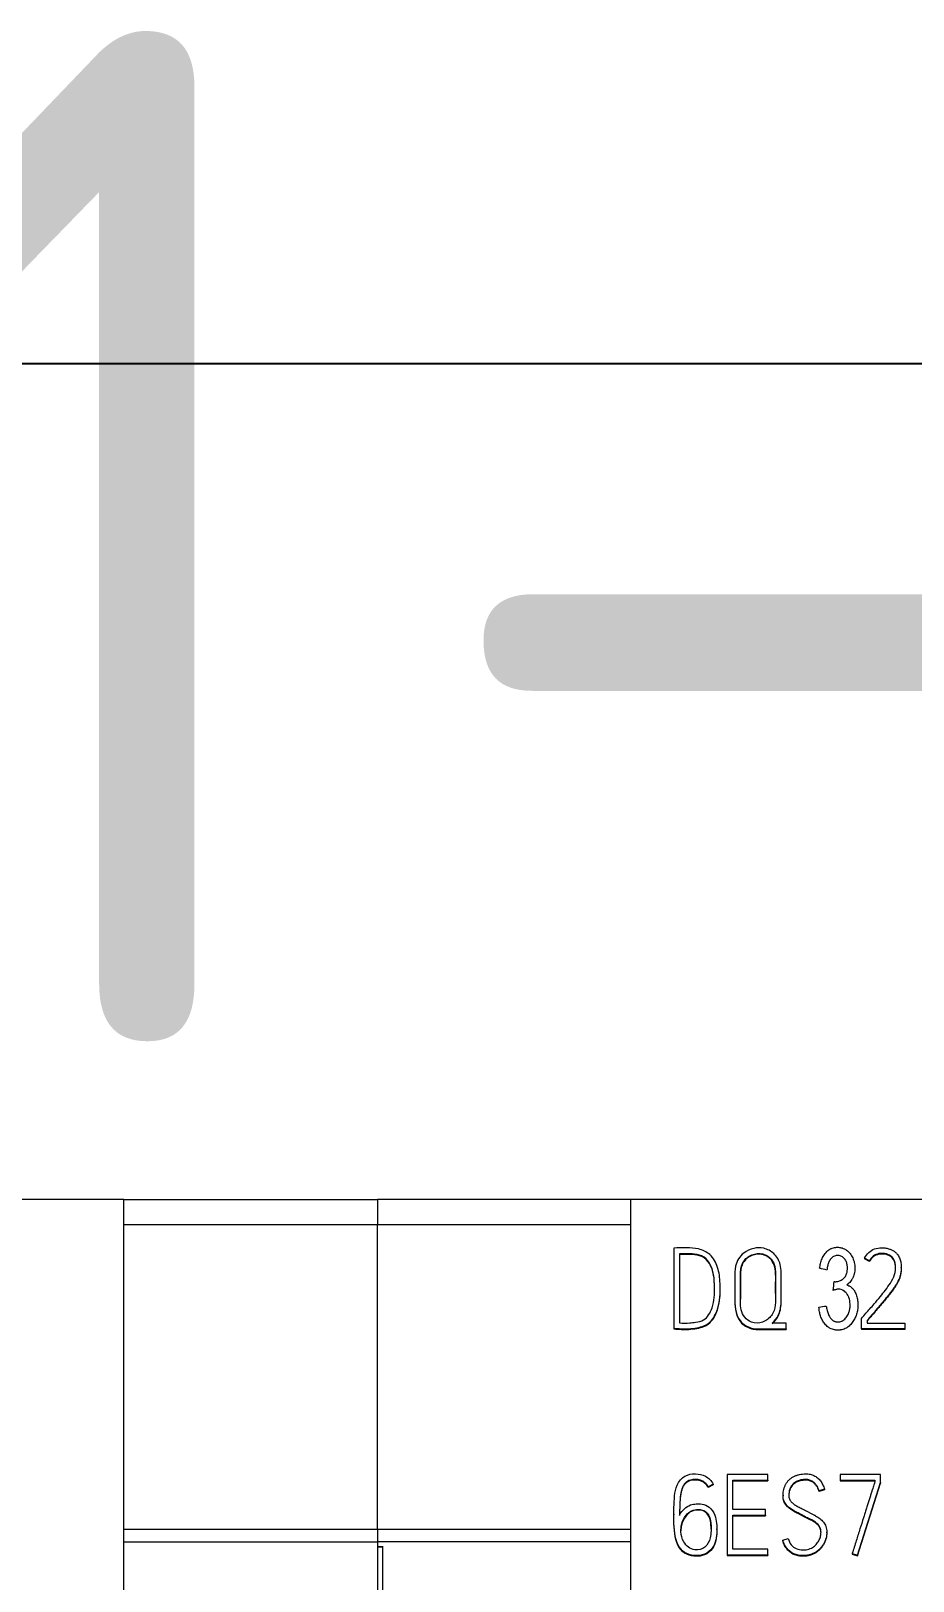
# Model space of a CAD drawing. Header units: millimetres. Extents: x 42151 to 59780, y 37376 to 44547.
# Drawn here: x 48058.59 to 48075.99, y 43310.72 to 43341.3 of the extents above; entities that cross this region are included whole.
import ezdxf
from ezdxf.enums import TextEntityAlignment as Align

# ---------------------------------------------------------------- set-up
doc = ezdxf.new("R2010")
doc.units = ezdxf.units.MM
doc.set_wipeout_variables(frame=1)
doc.layers.add('000-PI-Oprema', color=30, linetype='Continuous', lineweight=5)
doc.layers.add('SI-ORMAR-Oprema', color=30, linetype='Continuous', lineweight=5)
for name, color, linetype in [('000-PI_TEXT', 7, 'Continuous'), ('002-PI-Kabelska kanalica', 150, 'Continuous'), ('004-PI-DIN Šina', 3, 'Continuous')]:
    doc.layers.add(name, color=color, linetype=linetype)
doc.styles.add('PI0', font='isocpeur.ttf', dxfattribs={"width": 0.9})

# ---------------------------------------------------------------- blocks, each defined once
blk = doc.blocks.new('*U137')
at = {"layer": '002-PI-Kabelska kanalica'}
blk.add_line((40, -100), (40, 519), dxfattribs=at)
blk = doc.blocks.new('6ES7522-1BL01-0AB0')
blk.add_wipeout([(-17.4, 69.029), (17.4, 69.029), (17.4, -77.971), (-17.4, -77.971)]).dxf.layer = 'SI-ORMAR-Oprema'
at = {"layer": 'SI-ORMAR-Oprema', "linetype": 'Continuous'}
for p, q in [((-17.4, 69.029), (-17.4, 68.529)), ((-12.4, 69.029), (-17.4, 69.029)), ((-12.4, 58.845), (-12.4, 69.029)), ((12.4, 69.029), (-12.4, 69.029)), ((12.4, 69.029), (17.4, 69.029)), ((12.4, 58.845), (12.4, 69.029)), ((17.4, 69.029), (17.4, 68.529)), ((-17.4, 62.529), (-17.4, 68.529)), ((-12.4, 68.529), (-17.4, 68.529)), ((17.4, 68.529), (12.4, 68.529)), ((17.4, 62.529), (17.4, 68.529)), ((-11.551, 68.072), (-11.551, 66.492)), ((-11.437, 67.96), (-11.437, 66.595)), ((-7.789, 67.872), (-7.789, 67.859)), ((-7.69, 67.821), (-7.789, 67.872)), ((-7.69, 67.809), (-7.789, 67.859)), ((-7.69, 67.821), (-7.69, 67.809)), ((-7.064, 67.68), (-7.064, 67.692)), ((-10.349, 67.56), (-10.349, 67.547)), ((-9.547, 67.417), (-9.547, 67.404)), ((-9.432, 67.483), (-9.432, 67.496)), ((-10.636, 67.254), (-10.636, 67.267)), ((-10.351, 67.103), (-10.351, 67.09)), ((-7.849, 66.481), (-7.849, 66.683)), ((-11.551, 66.492), (-11.551, 66.479)), ((-9.336, 66.593), (-9.611, 66.593)), ((-9.336, 66.481), (-9.336, 66.593)), ((-9.336, 66.481), (-9.336, 66.468)), ((-7.849, 66.481), (-7.849, 66.468)), ((-6.997, 66.481), (-7.849, 66.481)), ((-6.997, 66.468), (-7.849, 66.468)), ((-7.738, 66.644), (-7.738, 66.591)), ((-7.738, 66.591), (-6.997, 66.591)), ((-6.997, 66.591), (-6.997, 66.481)), ((-6.997, 66.481), (-6.997, 66.468)), ((-10.774, 63.415), (-10.876, 63.362)), ((-10.774, 63.402), (-10.876, 63.349)), ((-10.876, 63.362), (-10.876, 63.349)), ((-10.774, 63.415), (-10.774, 63.402)), ((-10.496, 63.604), (-10.496, 62.022)), ((-9.7, 63.604), (-10.496, 63.604)), ((-10.386, 62.911), (-10.386, 63.492)), ((-10.386, 63.492), (-9.7, 63.492)), ((-10.386, 63.479), (-9.7, 63.479)), ((-9.7, 63.492), (-9.7, 63.604)), ((-9.7, 63.492), (-9.7, 63.479)), ((-8.577, 63.314), (-8.686, 63.283)), ((-8.577, 63.314), (-8.577, 63.301)), ((-8.271, 63.607), (-8.271, 63.494)), ((-7.472, 63.607), (-8.271, 63.607)), ((-8.271, 63.494), (-8.271, 63.482)), ((-8.271, 63.494), (-7.583, 63.494)), ((-8.271, 63.482), (-7.583, 63.482)), ((-7.927, 62.011), (-7.472, 63.446)), ((-7.927, 61.998), (-7.472, 63.433)), ((-7.583, 63.494), (-7.583, 63.463)), ((-7.472, 63.446), (-7.472, 63.607)), ((-7.472, 63.446), (-7.472, 63.433)), ((-9.396, 63.194), (-9.396, 63.181)), ((-8.577, 63.301), (-8.686, 63.27)), ((-8.686, 63.283), (-8.686, 63.27)), ((-11.551, 62.819), (-11.551, 62.807)), ((-9.742, 62.911), (-10.386, 62.911)), ((-10.386, 62.132), (-10.386, 62.801)), ((-10.386, 62.801), (-9.742, 62.801)), ((-10.386, 62.788), (-9.742, 62.788)), ((-9.742, 62.801), (-9.742, 62.911)), ((-9.742, 62.801), (-9.742, 62.788)), ((-17.4, 62.529), (-17.4, 62.279)), ((-17.4, 62.529), (-12.4, 62.529)), ((-10.703, 62.517), (-10.703, 62.53)), ((-8.535, 62.456), (-8.535, 62.468)), ((12.4, 62.529), (17.4, 62.529)), ((17.4, 62.529), (17.4, 62.279)), ((-17.4, 62.279), (-17.4, 56.709)), ((-12.4, 62.279), (-17.4, 62.279)), ((-9.7, 62.132), (-10.386, 62.132)), ((-9.7, 62.022), (-9.7, 62.132)), ((-9.402, 62.31), (-9.294, 62.341)), ((-9.402, 62.31), (-9.402, 62.297)), ((12.4, 62.279), (17.4, 62.279)), ((17.4, 62.279), (17.4, 56.709)), ((17.512, 62.179), (17.4, 62.179)), ((17.512, 62.172), (17.4, 62.172)), ((-10.496, 62.022), (-9.7, 62.022)), ((-10.496, 62.022), (-10.496, 62.009)), ((-10.496, 62.009), (-9.7, 62.009)), ((-9.7, 62.022), (-9.7, 62.009)), ((-8.033, 62.046), (-8.033, 62.033)), ((-8.033, 62.046), (-7.927, 62.011)), ((-8.033, 62.033), (-7.927, 61.998)), ((-7.927, 62.011), (-7.927, 61.998))]:
    blk.add_line(p, q, dxfattribs=at)
for points, knots in [([(-11.551, 66.492), (-11.503, 66.486), (-11.405, 66.478), (-11.253, 66.478), (-11.101, 66.496), (-10.94, 66.533), (-10.806, 66.628), (-10.727, 66.764), (-10.671, 66.917), (-10.635, 67.122), (-10.634, 67.391), (-10.667, 67.686), (-10.809, 67.954), (-11.06, 68.073), (-11.307, 68.074), (-11.469, 68.077), (-11.551, 68.072)], [0, 0, 0, 0, 0.048928, 0.10152, 0.156673, 0.206259, 0.270351, 0.31956, 0.366981, 0.439378, 0.534587, 0.645045, 0.746603, 0.832762, 0.916147, 1, 1, 1, 1]), ([(-11.437, 66.595), (-11.371, 66.591), (-11.265, 66.591), (-11.107, 66.609), (-10.965, 66.64), (-10.853, 66.753), (-10.786, 66.909), (-10.75, 67.095), (-10.745, 67.316), (-10.758, 67.547), (-10.825, 67.775), (-10.987, 67.935), (-11.179, 67.962), (-11.326, 67.96), (-11.408, 67.96), (-11.437, 67.96)], [0, 0, 0, 0, 0.085013, 0.135874, 0.205821, 0.265138, 0.333279, 0.422662, 0.50952, 0.618636, 0.722487, 0.80996, 0.894466, 0.962458, 1, 1, 1, 1]), ([(-10.748, 67.25), (-10.748, 67.262), (-10.748, 67.358), (-10.758, 67.535), (-10.825, 67.762), (-10.987, 67.923), (-11.179, 67.949), (-11.326, 67.947), (-11.408, 67.947), (-11.437, 67.947)], [0, 0, 0, 0, 0.030851, 0.246457, 0.451657, 0.624495, 0.791473, 0.92582, 1, 1, 1, 1]), ([(-9.611, 66.593), (-9.56, 66.638), (-9.463, 66.754), (-9.423, 67.012), (-9.438, 67.294), (-9.427, 67.544), (-9.447, 67.779), (-9.557, 67.974), (-9.764, 68.082), (-9.984, 68.079), (-10.21, 67.977), (-10.356, 67.743), (-10.347, 67.495), (-10.347, 67.253), (-10.356, 67.01), (-10.326, 66.77), (-10.211, 66.574), (-10.004, 66.467), (-9.795, 66.483), (-9.578, 66.48), (-9.432, 66.481), (-9.336, 66.481)], [0, 0, 0, 0, 0.043075, 0.102648, 0.168978, 0.235307, 0.271956, 0.327443, 0.378109, 0.421433, 0.470555, 0.539532, 0.59211, 0.636178, 0.703998, 0.756984, 0.796657, 0.853885, 0.901986, 0.93541, 1, 1, 1, 1]), ([(-9.987, 67.947), (-10.022, 67.936), (-10.123, 67.889), (-10.216, 67.763), (-10.242, 67.58), (-10.235, 67.399), (-10.237, 67.199), (-10.239, 67.018), (-10.233, 66.853), (-10.165, 66.698), (-10.007, 66.583), (-9.832, 66.59), (-9.666, 66.675), (-9.551, 66.833), (-9.546, 67.056), (-9.546, 67.274), (-9.548, 67.49), (-9.542, 67.694), (-9.621, 67.865), (-9.749, 67.952), (-9.878, 67.97), (-9.952, 67.958), (-9.987, 67.947)], [0, 0, 0, 0, 0.03125, 0.09375, 0.125, 0.1875, 0.25, 0.296875, 0.34375, 0.390625, 0.4375, 0.5, 0.53125, 0.59375, 0.65625, 0.71875, 0.78125, 0.84375, 0.890625, 0.9375, 0.96875, 1, 1, 1, 1]), ([(-9.987, 67.934), (-10.022, 67.924), (-10.123, 67.876), (-10.216, 67.75), (-10.242, 67.568), (-10.235, 67.386), (-10.237, 67.205), (-10.238, 67.098), (-10.238, 67.062)], [0, 0, 0, 0, 0.111489, 0.334467, 0.445956, 0.668934, 0.891911, 1, 1, 1, 1]), ([(-9.546, 67.538), (-9.546, 67.591), (-9.551, 67.7), (-9.621, 67.853), (-9.749, 67.939), (-9.878, 67.957), (-9.952, 67.945), (-9.987, 67.934)], [0, 0, 0, 0, 0.226006, 0.458204, 0.690402, 0.845201, 1, 1, 1, 1]), ([(-8.675, 67.673), (-8.671, 67.705), (-8.665, 67.737), (-8.649, 67.8), (-8.639, 67.831), (-8.62, 67.877), (-8.613, 67.892), (-8.597, 67.921), (-8.588, 67.935), (-8.57, 67.961), (-8.559, 67.974), (-8.537, 67.999), (-8.513, 68.022), (-8.486, 68.041), (-8.465, 68.053), (-8.457, 68.057), (-8.442, 68.064), (-8.42, 68.073), (-8.396, 68.08), (-8.371, 68.084), (-8.363, 68.085), (-8.346, 68.087), (-8.338, 68.087), (-8.313, 68.088), (-8.297, 68.087), (-8.272, 68.083), (-8.264, 68.082), (-8.248, 68.078), (-8.224, 68.072), (-8.201, 68.063), (-8.179, 68.052), (-8.171, 68.048), (-8.157, 68.039), (-8.15, 68.035), (-8.13, 68.021), (-8.117, 68.01), (-8.099, 67.993), (-8.093, 67.987), (-8.082, 67.975), (-8.066, 67.956), (-8.052, 67.936), (-8.036, 67.908), (-8.028, 67.893), (-8.008, 67.848), (-7.998, 67.817), (-7.987, 67.769), (-7.985, 67.753), (-7.981, 67.72), (-7.98, 67.704), (-7.978, 67.655), (-7.98, 67.622), (-7.987, 67.581), (-7.989, 67.573), (-7.993, 67.557), (-7.999, 67.533), (-8.007, 67.51), (-8.017, 67.488), (-8.021, 67.48), (-8.028, 67.466), (-8.032, 67.459), (-8.046, 67.437), (-8.065, 67.411), (-8.088, 67.388), (-8.113, 67.366), (-8.126, 67.356), (-8.14, 67.347)], [0, 0, 0, 0, 0.0625, 0.0625, 0.125, 0.125, 0.15625, 0.15625, 0.1875, 0.1875, 0.21875, 0.21875, 0.25, 0.28125, 0.28125, 0.296875, 0.296875, 0.3125, 0.34375, 0.34375, 0.359375, 0.359375, 0.375, 0.375, 0.40625, 0.40625, 0.421875, 0.421875, 0.4375, 0.46875, 0.46875, 0.484375, 0.484375, 0.5, 0.5, 0.53125, 0.53125, 0.546875, 0.546875, 0.5625, 0.59375, 0.59375, 0.625, 0.625, 0.6875, 0.6875, 0.71875, 0.71875, 0.75, 0.75, 0.8125, 0.8125, 0.828125, 0.828125, 0.84375, 0.875, 0.875, 0.890625, 0.890625, 0.90625, 0.90625, 0.9375, 0.96875, 0.96875, 1, 1, 1, 1]), ([(-8.389, 67.411), (-8.383, 67.41), (-8.377, 67.409), (-8.368, 67.408), (-8.365, 67.408), (-8.359, 67.408), (-8.349, 67.409), (-8.34, 67.41), (-8.328, 67.411), (-8.322, 67.412), (-8.304, 67.416), (-8.292, 67.42), (-8.269, 67.428), (-8.258, 67.434), (-8.236, 67.446), (-8.226, 67.453), (-8.212, 67.464), (-8.207, 67.468), (-8.198, 67.476), (-8.193, 67.48), (-8.181, 67.494), (-8.173, 67.503), (-8.16, 67.524), (-8.154, 67.535), (-8.145, 67.557), (-8.141, 67.569), (-8.135, 67.592), (-8.133, 67.604), (-8.129, 67.628), (-8.128, 67.64), (-8.127, 67.664), (-8.127, 67.676), (-8.127, 67.7), (-8.128, 67.712), (-8.131, 67.736), (-8.133, 67.749), (-8.142, 67.784), (-8.151, 67.807), (-8.169, 67.839), (-8.176, 67.849), (-8.191, 67.868), (-8.199, 67.877), (-8.218, 67.893), (-8.228, 67.901), (-8.249, 67.912), (-8.261, 67.917), (-8.285, 67.923), (-8.297, 67.925), (-8.322, 67.926), (-8.334, 67.926), (-8.359, 67.922), (-8.371, 67.919), (-8.393, 67.91), (-8.404, 67.904), (-8.419, 67.893), (-8.424, 67.889), (-8.434, 67.881), (-8.438, 67.877), (-8.451, 67.864), (-8.459, 67.855), (-8.48, 67.824), (-8.49, 67.803), (-8.503, 67.768), (-8.507, 67.757), (-8.514, 67.733), (-8.517, 67.722), (-8.525, 67.686), (-8.528, 67.662), (-8.531, 67.638)], [0, 0, 0, 0, 0.015625, 0.015625, 0.023437, 0.023437, 0.03125, 0.046875, 0.046875, 0.0625, 0.0625, 0.09375, 0.09375, 0.125, 0.125, 0.15625, 0.15625, 0.171875, 0.171875, 0.1875, 0.1875, 0.21875, 0.21875, 0.25, 0.25, 0.28125, 0.28125, 0.3125, 0.3125, 0.34375, 0.34375, 0.375, 0.375, 0.40625, 0.40625, 0.4375, 0.4375, 0.5, 0.5, 0.53125, 0.53125, 0.5625, 0.5625, 0.59375, 0.59375, 0.625, 0.625, 0.65625, 0.65625, 0.6875, 0.6875, 0.71875, 0.71875, 0.75, 0.75, 0.765625, 0.765625, 0.78125, 0.78125, 0.8125, 0.8125, 0.875, 0.875, 0.90625, 0.90625, 0.9375, 0.9375, 1, 1, 1, 1]), ([(-7.849, 66.683), (-7.82, 66.717), (-7.765, 66.781), (-7.681, 66.876), (-7.586, 66.987), (-7.482, 67.108), (-7.374, 67.245), (-7.273, 67.384), (-7.188, 67.543), (-7.165, 67.725), (-7.217, 67.897), (-7.363, 67.968), (-7.498, 67.974), (-7.623, 67.921), (-7.671, 67.859), (-7.69, 67.821)], [0, 0, 0, 0, 0.068794, 0.128406, 0.193582, 0.291346, 0.373604, 0.45943, 0.554437, 0.645803, 0.738171, 0.803969, 0.878932, 0.940491, 1, 1, 1, 1]), ([(-7.789, 67.872), (-7.77, 67.915), (-7.714, 67.99), (-7.592, 68.065), (-7.484, 68.078), (-7.408, 68.076), (-7.369, 68.072), (-7.333, 68.064), (-7.3, 68.054), (-7.27, 68.044), (-7.243, 68.031), (-7.218, 68.017), (-7.196, 68.002), (-7.177, 67.986), (-7.16, 67.969), (-7.146, 67.953), (-7.128, 67.93), (-7.109, 67.9), (-7.091, 67.861), (-7.079, 67.82), (-7.07, 67.778), (-7.065, 67.736), (-7.063, 67.695), (-7.065, 67.656), (-7.068, 67.618), (-7.073, 67.582), (-7.081, 67.546), (-7.09, 67.512), (-7.104, 67.473), (-7.123, 67.427), (-7.153, 67.372), (-7.19, 67.314), (-7.234, 67.252), (-7.283, 67.186), (-7.338, 67.116), (-7.397, 67.044), (-7.46, 66.969), (-7.527, 66.89), (-7.596, 66.81), (-7.667, 66.727), (-7.714, 66.672), (-7.738, 66.644)], [0, 0, 0, 0, 0.061339, 0.118477, 0.180647, 0.199061, 0.216082, 0.231833, 0.246526, 0.260308, 0.273254, 0.285426, 0.29689, 0.307753, 0.31802, 0.327627, 0.336606, 0.355189, 0.37361, 0.392165, 0.410785, 0.42927, 0.447741, 0.464235, 0.480574, 0.496814, 0.51268, 0.527892, 0.542508, 0.566365, 0.593275, 0.623397, 0.656474, 0.692185, 0.730563, 0.771282, 0.814001, 0.858722, 0.904903, 0.951996, 1, 1, 1, 1]), ([(-7.176, 67.675), (-7.176, 67.688), (-7.18, 67.762), (-7.217, 67.884), (-7.363, 67.955), (-7.498, 67.961), (-7.623, 67.908), (-7.671, 67.846), (-7.69, 67.809)], [0, 0, 0, 0, 0.051721, 0.299015, 0.475174, 0.675868, 0.840679, 1, 1, 1, 1]), ([(-7.064, 67.681), (-7.064, 67.681), (-7.064, 67.668), (-7.065, 67.643), (-7.068, 67.606), (-7.073, 67.569), (-7.081, 67.533), (-7.09, 67.5), (-7.104, 67.461), (-7.123, 67.414), (-7.153, 67.36), (-7.19, 67.301), (-7.234, 67.239), (-7.283, 67.173), (-7.338, 67.104), (-7.397, 67.031), (-7.46, 66.956), (-7.527, 66.878), (-7.596, 66.797), (-7.667, 66.715), (-7.714, 66.659), (-7.738, 66.631)], [0, 0, 0, 0, 0.000351, 0.030208, 0.059783, 0.089178, 0.117897, 0.145433, 0.17189, 0.215074, 0.263783, 0.318309, 0.378181, 0.442821, 0.512289, 0.585996, 0.663321, 0.744272, 0.827864, 0.913107, 1, 1, 1, 1]), ([(-10.349, 67.546), (-10.349, 67.521), (-10.347, 67.463), (-10.347, 67.406), (-10.347, 67.374)], [0, 0, 0, 0, 0.44169, 1, 1, 1, 1]), ([(-9.611, 66.58), (-9.56, 66.625), (-9.463, 66.742), (-9.423, 67), (-9.437, 67.251), (-9.432, 67.416), (-9.432, 67.483)], [0, 0, 0, 0, 0.200742, 0.478373, 0.787489, 1, 1, 1, 1]), ([(-9.546, 67.174), (-9.546, 67.203), (-9.547, 67.28), (-9.547, 67.356), (-9.547, 67.404)], [0, 0, 0, 0, 0.379538, 1, 1, 1, 1]), ([(-8.14, 67.347), (-8.125, 67.343), (-8.104, 67.334), (-8.083, 67.322), (-8.07, 67.314), (-8.064, 67.309), (-8.045, 67.295), (-8.034, 67.284), (-8.018, 67.267), (-8.013, 67.261), (-8.003, 67.249), (-7.999, 67.243), (-7.977, 67.21), (-7.963, 67.183), (-7.947, 67.139), (-7.943, 67.124), (-7.935, 67.094), (-7.932, 67.079), (-7.925, 67.033), (-7.922, 67.003), (-7.921, 66.956), (-7.921, 66.941), (-7.922, 66.91), (-7.923, 66.894), (-7.928, 66.848), (-7.933, 66.818), (-7.945, 66.774), (-7.949, 66.759), (-7.96, 66.73), (-7.965, 66.715), (-7.984, 66.673), (-8, 66.646), (-8.026, 66.608), (-8.035, 66.595), (-8.055, 66.571), (-8.076, 66.548), (-8.1, 66.528), (-8.119, 66.514), (-8.125, 66.51), (-8.138, 66.501), (-8.145, 66.497), (-8.179, 66.478), (-8.208, 66.468), (-8.246, 66.459), (-8.254, 66.458), (-8.269, 66.455), (-8.277, 66.454), (-8.3, 66.453), (-8.316, 66.452), (-8.339, 66.453), (-8.347, 66.454), (-8.363, 66.455), (-8.371, 66.457), (-8.394, 66.461), (-8.424, 66.469), (-8.452, 66.481), (-8.473, 66.492), (-8.48, 66.496), (-8.493, 66.504), (-8.512, 66.517), (-8.53, 66.532), (-8.552, 66.554), (-8.563, 66.566), (-8.573, 66.578)], [0, 0, 0, 0, 0.03125, 0.046875, 0.046875, 0.0625, 0.0625, 0.09375, 0.09375, 0.109375, 0.109375, 0.125, 0.125, 0.1875, 0.1875, 0.21875, 0.21875, 0.25, 0.25, 0.3125, 0.3125, 0.34375, 0.34375, 0.375, 0.375, 0.4375, 0.4375, 0.46875, 0.46875, 0.5, 0.5, 0.5625, 0.5625, 0.59375, 0.59375, 0.625, 0.65625, 0.65625, 0.671875, 0.671875, 0.6875, 0.6875, 0.75, 0.75, 0.765625, 0.765625, 0.78125, 0.78125, 0.8125, 0.8125, 0.828125, 0.828125, 0.84375, 0.84375, 0.875, 0.90625, 0.90625, 0.921875, 0.921875, 0.9375, 0.96875, 0.96875, 1, 1, 1, 1]), ([(-11.551, 66.479), (-11.503, 66.473), (-11.405, 66.465), (-11.253, 66.466), (-11.101, 66.483), (-10.94, 66.521), (-10.806, 66.615), (-10.727, 66.751), (-10.671, 66.905), (-10.641, 67.074), (-10.636, 67.199), (-10.636, 67.255)], [0, 0, 0, 0, 0.098443, 0.204258, 0.315227, 0.414995, 0.543949, 0.642959, 0.738369, 0.884032, 1, 1, 1, 1]), ([(-10.351, 67.09), (-10.351, 67.052), (-10.348, 66.935), (-10.326, 66.758), (-10.211, 66.561), (-10.004, 66.454), (-9.795, 66.47), (-9.578, 66.467), (-9.432, 66.468), (-9.336, 66.468)], [0, 0, 0, 0, 0.081096, 0.245586, 0.368745, 0.546401, 0.695727, 0.799486, 1, 1, 1, 1]), ([(-8.545, 66.929), (-8.541, 66.9), (-8.536, 66.871), (-8.525, 66.828), (-8.521, 66.814), (-8.512, 66.786), (-8.507, 66.772), (-8.496, 66.745), (-8.489, 66.732), (-8.478, 66.713), (-8.474, 66.706), (-8.465, 66.694), (-8.461, 66.688), (-8.446, 66.672), (-8.436, 66.661), (-8.418, 66.648), (-8.412, 66.643), (-8.399, 66.636), (-8.392, 66.632), (-8.379, 66.626), (-8.372, 66.624), (-8.357, 66.62), (-8.343, 66.617), (-8.328, 66.615), (-8.313, 66.615), (-8.305, 66.615), (-8.283, 66.617), (-8.269, 66.62), (-8.247, 66.627), (-8.24, 66.63), (-8.227, 66.636), (-8.22, 66.64), (-8.201, 66.652), (-8.19, 66.661), (-8.168, 66.681), (-8.158, 66.692), (-8.14, 66.716), (-8.132, 66.728), (-8.117, 66.754), (-8.104, 66.78), (-8.095, 66.808), (-8.089, 66.829), (-8.087, 66.836), (-8.084, 66.851), (-8.082, 66.858), (-8.076, 66.894), (-8.074, 66.923), (-8.074, 66.967), (-8.075, 66.982), (-8.077, 67.011), (-8.082, 67.04), (-8.089, 67.068), (-8.096, 67.089), (-8.098, 67.096), (-8.103, 67.11), (-8.106, 67.117), (-8.116, 67.137), (-8.123, 67.149), (-8.136, 67.168), (-8.14, 67.174), (-8.149, 67.185), (-8.154, 67.191), (-8.169, 67.207), (-8.18, 67.217), (-8.198, 67.23), (-8.205, 67.234), (-8.218, 67.241), (-8.224, 67.244), (-8.245, 67.252), (-8.259, 67.256), (-8.282, 67.259), (-8.289, 67.26), (-8.304, 67.26), (-8.311, 67.26), (-8.326, 67.259), (-8.333, 67.258), (-8.348, 67.255), (-8.355, 67.253), (-8.377, 67.248), (-8.391, 67.243), (-8.405, 67.238)], [0, 0, 0, 0, 0.0625, 0.0625, 0.09375, 0.09375, 0.125, 0.125, 0.15625, 0.15625, 0.171875, 0.171875, 0.1875, 0.1875, 0.21875, 0.21875, 0.234375, 0.234375, 0.25, 0.25, 0.265625, 0.265625, 0.28125, 0.296875, 0.296875, 0.3125, 0.3125, 0.34375, 0.34375, 0.359375, 0.359375, 0.375, 0.375, 0.40625, 0.40625, 0.4375, 0.4375, 0.46875, 0.46875, 0.5, 0.53125, 0.53125, 0.546875, 0.546875, 0.5625, 0.5625, 0.625, 0.625, 0.65625, 0.65625, 0.6875, 0.71875, 0.71875, 0.734375, 0.734375, 0.75, 0.75, 0.78125, 0.78125, 0.796875, 0.796875, 0.8125, 0.8125, 0.84375, 0.84375, 0.859375, 0.859375, 0.875, 0.875, 0.90625, 0.90625, 0.921875, 0.921875, 0.9375, 0.9375, 0.953125, 0.953125, 0.96875, 0.96875, 1, 1, 1, 1]), ([(-8.573, 66.578), (-8.591, 66.601), (-8.608, 66.625), (-8.628, 66.664), (-8.635, 66.677), (-8.646, 66.704), (-8.652, 66.718), (-8.661, 66.746), (-8.665, 66.76), (-8.672, 66.788), (-8.676, 66.802), (-8.684, 66.845), (-8.687, 66.874), (-8.689, 66.903)], [0, 0, 0, 0, 0.25, 0.25, 0.375, 0.375, 0.5, 0.5, 0.625, 0.625, 0.75, 0.75, 1, 1, 1, 1]), ([(-11.437, 62.805), (-11.412, 62.854), (-11.351, 62.93), (-11.232, 63.007), (-11.11, 63.029), (-10.982, 63.028), (-10.833, 62.966), (-10.737, 62.815), (-10.702, 62.634), (-10.7, 62.453), (-10.727, 62.269), (-10.813, 62.099), (-10.98, 62.007), (-11.166, 61.997), (-11.354, 62.05), (-11.49, 62.227), (-11.541, 62.456), (-11.552, 62.704), (-11.551, 62.948), (-11.541, 63.18), (-11.502, 63.405), (-11.353, 63.593), (-11.128, 63.631), (-10.911, 63.585), (-10.815, 63.484), (-10.774, 63.415)], [0, 0, 0, 0, 0.03564, 0.067865, 0.092923, 0.119268, 0.154068, 0.197126, 0.234707, 0.279879, 0.320329, 0.360962, 0.405677, 0.442102, 0.485709, 0.532505, 0.586175, 0.644312, 0.701767, 0.753421, 0.803151, 0.856352, 0.904259, 0.950465, 1, 1, 1, 1]), ([(-9.294, 62.341), (-9.285, 62.296), (-9.245, 62.214), (-9.138, 62.129), (-9.027, 62.113), (-8.943, 62.119), (-8.887, 62.13), (-8.838, 62.151), (-8.796, 62.177), (-8.758, 62.207), (-8.727, 62.241), (-8.702, 62.277), (-8.681, 62.316), (-8.666, 62.356), (-8.656, 62.395), (-8.649, 62.432), (-8.647, 62.471), (-8.65, 62.51), (-8.66, 62.549), (-8.677, 62.582), (-8.7, 62.612), (-8.727, 62.639), (-8.758, 62.663), (-8.793, 62.686), (-8.831, 62.708), (-8.873, 62.728), (-8.916, 62.748), (-8.96, 62.77), (-9.006, 62.795), (-9.052, 62.82), (-9.099, 62.845), (-9.146, 62.869), (-9.191, 62.893), (-9.233, 62.919), (-9.272, 62.947), (-9.307, 62.978), (-9.337, 63.012), (-9.363, 63.049), (-9.382, 63.091), (-9.394, 63.139), (-9.397, 63.194), (-9.394, 63.252), (-9.383, 63.311), (-9.365, 63.366), (-9.341, 63.417), (-9.311, 63.463), (-9.275, 63.503), (-9.233, 63.538), (-9.185, 63.567), (-9.132, 63.589), (-9.075, 63.606), (-9.012, 63.615), (-8.941, 63.619), (-8.863, 63.612), (-8.785, 63.585), (-8.715, 63.54), (-8.656, 63.479), (-8.609, 63.402), (-8.586, 63.344), (-8.577, 63.314)], [0, 0, 0, 0, 0.042395, 0.079774, 0.121236, 0.140075, 0.157254, 0.173247, 0.188397, 0.202796, 0.216711, 0.230265, 0.243508, 0.256652, 0.269293, 0.280934, 0.291684, 0.304893, 0.316879, 0.328106, 0.339273, 0.350814, 0.362909, 0.375637, 0.388999, 0.403044, 0.417696, 0.432849, 0.448511, 0.464937, 0.481153, 0.497163, 0.51278, 0.527863, 0.542482, 0.556645, 0.570443, 0.584077, 0.597961, 0.612786, 0.629037, 0.64828, 0.666584, 0.684253, 0.701354, 0.717933, 0.734308, 0.750738, 0.767515, 0.784992, 0.803232, 0.822275, 0.842375, 0.868294, 0.892965, 0.917787, 0.943448, 0.970498, 1, 1, 1, 1]), ([(-10.876, 63.362), (-10.884, 63.377), (-10.901, 63.406), (-10.936, 63.443), (-10.978, 63.472), (-11.024, 63.492), (-11.075, 63.505), (-11.133, 63.509), (-11.194, 63.505), (-11.252, 63.489), (-11.3, 63.462), (-11.338, 63.424), (-11.369, 63.377), (-11.393, 63.321), (-11.411, 63.256), (-11.423, 63.182), (-11.43, 63.1), (-11.434, 63.009), (-11.437, 62.91), (-11.437, 62.841), (-11.437, 62.805)], [0, 0, 0, 0, 0.043481, 0.085549, 0.127923, 0.170971, 0.214845, 0.260884, 0.317917, 0.367656, 0.41257, 0.456833, 0.503792, 0.555243, 0.612421, 0.675966, 0.746378, 0.823872, 0.908402, 1, 1, 1, 1]), ([(-10.876, 63.349), (-10.884, 63.365), (-10.901, 63.393), (-10.936, 63.43), (-10.978, 63.459), (-11.024, 63.48), (-11.075, 63.492), (-11.133, 63.496), (-11.194, 63.492), (-11.252, 63.477), (-11.3, 63.449), (-11.338, 63.411), (-11.369, 63.365), (-11.393, 63.308), (-11.411, 63.243), (-11.423, 63.169), (-11.43, 63.087), (-11.434, 62.996), (-11.437, 62.897), (-11.437, 62.828), (-11.437, 62.793)], [0, 0, 0, 0, 0.043481, 0.085549, 0.127923, 0.170971, 0.214845, 0.260884, 0.317917, 0.367656, 0.41257, 0.456833, 0.503792, 0.555243, 0.612421, 0.675966, 0.746378, 0.823872, 0.908402, 1, 1, 1, 1]), ([(-8.686, 63.283), (-8.688, 63.29), (-8.693, 63.305), (-8.702, 63.328), (-8.713, 63.353), (-8.727, 63.378), (-8.744, 63.402), (-8.763, 63.425), (-8.785, 63.447), (-8.811, 63.466), (-8.84, 63.483), (-8.872, 63.496), (-8.909, 63.504), (-8.943, 63.506), (-8.976, 63.504), (-9.008, 63.501), (-9.044, 63.497), (-9.081, 63.489), (-9.119, 63.474), (-9.155, 63.455), (-9.189, 63.43), (-9.219, 63.397), (-9.247, 63.358), (-9.268, 63.311), (-9.28, 63.254), (-9.284, 63.2), (-9.281, 63.155), (-9.272, 63.121), (-9.257, 63.092), (-9.236, 63.066), (-9.212, 63.041), (-9.184, 63.019), (-9.151, 62.998), (-9.116, 62.978), (-9.078, 62.958), (-9.037, 62.938), (-8.995, 62.916), (-8.95, 62.892), (-8.903, 62.867), (-8.854, 62.842), (-8.805, 62.818), (-8.757, 62.793), (-8.712, 62.765), (-8.67, 62.736), (-8.632, 62.703), (-8.599, 62.666), (-8.571, 62.625), (-8.549, 62.579), (-8.537, 62.525), (-8.534, 62.469), (-8.537, 62.411), (-8.548, 62.354), (-8.566, 62.299), (-8.59, 62.245), (-8.621, 62.195), (-8.658, 62.149), (-8.702, 62.108), (-8.751, 62.073), (-8.807, 62.043), (-8.868, 62.02), (-8.934, 62.007), (-9.011, 62.002), (-9.096, 62.009), (-9.183, 62.035), (-9.258, 62.08), (-9.321, 62.141), (-9.371, 62.219), (-9.393, 62.279), (-9.402, 62.31)], [0, 0, 0, 0, 0.006902, 0.014527, 0.0229, 0.03171, 0.040697, 0.049939, 0.059406, 0.069126, 0.079243, 0.089792, 0.100957, 0.11302, 0.121351, 0.131067, 0.142193, 0.154038, 0.166072, 0.178522, 0.191399, 0.204849, 0.219214, 0.234859, 0.25249, 0.272668, 0.283841, 0.294211, 0.304173, 0.314215, 0.324636, 0.335605, 0.347264, 0.35967, 0.372854, 0.386723, 0.401163, 0.416176, 0.433071, 0.449927, 0.466747, 0.483271, 0.499286, 0.514866, 0.530063, 0.545048, 0.560066, 0.575472, 0.591898, 0.609868, 0.627376, 0.645005, 0.66302, 0.681094, 0.698922, 0.71679, 0.734853, 0.753306, 0.772468, 0.792214, 0.812556, 0.833938, 0.86301, 0.889874, 0.915888, 0.942166, 0.969784, 1, 1, 1, 1]), ([(-8.686, 63.27), (-8.688, 63.277), (-8.693, 63.292), (-8.702, 63.316), (-8.713, 63.34), (-8.727, 63.365), (-8.744, 63.389), (-8.763, 63.413), (-8.785, 63.434), (-8.811, 63.454), (-8.84, 63.47), (-8.872, 63.484), (-8.909, 63.491), (-8.943, 63.493), (-8.976, 63.492), (-9.008, 63.489), (-9.044, 63.484), (-9.081, 63.476), (-9.119, 63.462), (-9.155, 63.443), (-9.189, 63.417), (-9.219, 63.385), (-9.247, 63.346), (-9.268, 63.298), (-9.28, 63.243), (-9.283, 63.205), (-9.283, 63.186)], [0, 0, 0, 0, 0.025535, 0.053746, 0.084726, 0.117324, 0.150572, 0.184768, 0.219795, 0.255756, 0.293187, 0.332218, 0.373527, 0.418158, 0.448979, 0.484928, 0.526094, 0.569916, 0.614442, 0.660505, 0.708148, 0.757909, 0.811058, 0.868941, 0.934177, 1, 1, 1, 1]), ([(-7.583, 63.463), (-7.584, 63.46), (-7.588, 63.45), (-7.595, 63.428), (-7.606, 63.394), (-7.621, 63.349), (-7.638, 63.295), (-7.658, 63.232), (-7.68, 63.162), (-7.704, 63.086), (-7.73, 63.006), (-7.756, 62.921), (-7.784, 62.835), (-7.825, 62.705), (-7.881, 62.526), (-7.955, 62.292), (-8.007, 62.13), (-8.033, 62.046)], [0, 0, 0, 0, 0.006664, 0.022274, 0.046836, 0.07897, 0.117297, 0.161819, 0.211415, 0.264968, 0.322476, 0.382404, 0.443215, 0.50491, 0.65714, 0.82217, 1, 1, 1, 1]), ([(-8.648, 62.457), (-8.648, 62.471), (-8.65, 62.498), (-8.66, 62.536), (-8.677, 62.57), (-8.7, 62.599), (-8.727, 62.626), (-8.758, 62.65), (-8.793, 62.673), (-8.831, 62.695), (-8.873, 62.715), (-8.916, 62.735), (-8.96, 62.758), (-9.006, 62.782), (-9.052, 62.808), (-9.099, 62.833), (-9.146, 62.856), (-9.191, 62.88), (-9.233, 62.907), (-9.272, 62.935), (-9.307, 62.966), (-9.337, 63), (-9.363, 63.036), (-9.382, 63.078), (-9.394, 63.126), (-9.396, 63.163), (-9.396, 63.184), (-9.396, 63.187)], [0, 0, 0, 0, 0.037363, 0.072654, 0.105707, 0.138586, 0.172568, 0.20818, 0.245654, 0.284995, 0.326348, 0.369486, 0.414101, 0.460216, 0.508578, 0.556324, 0.603462, 0.649443, 0.693851, 0.736893, 0.778592, 0.819218, 0.85936, 0.900239, 0.943889, 0.991738, 1, 1, 1, 1]), ([(-10.703, 62.519), (-10.703, 62.49), (-10.706, 62.403), (-10.727, 62.257), (-10.813, 62.086), (-10.98, 61.994), (-11.166, 61.984), (-11.354, 62.037), (-11.49, 62.214), (-11.541, 62.444), (-11.55, 62.645), (-11.551, 62.768), (-11.551, 62.807)], [0, 0, 0, 0, 0.047379, 0.146039, 0.245143, 0.354204, 0.443047, 0.549405, 0.663541, 0.794443, 0.936242, 1, 1, 1, 1]), ([(-11.067, 62.915), (-11.116, 62.917), (-11.208, 62.9), (-11.334, 62.788), (-11.404, 62.637), (-11.419, 62.452), (-11.379, 62.291), (-11.271, 62.162), (-11.116, 62.096), (-10.915, 62.148), (-10.83, 62.331), (-10.813, 62.514), (-10.819, 62.697), (-10.889, 62.882), (-11.018, 62.913), (-11.067, 62.915)], [0, 0, 0, 0, 0.0625, 0.125, 0.21875, 0.28125, 0.375, 0.4375, 0.5, 0.59375, 0.6875, 0.75, 0.84375, 0.9375, 1, 1, 1, 1]), ([(-11.067, 62.903), (-11.116, 62.905), (-11.208, 62.887), (-11.334, 62.775), (-11.4, 62.633), (-11.412, 62.528), (-11.412, 62.491)], [0, 0, 0, 0, 0.232842, 0.465685, 0.814948, 1, 1, 1, 1]), ([(-10.816, 62.529), (-10.816, 62.581), (-10.825, 62.701), (-10.889, 62.869), (-11.018, 62.901), (-11.067, 62.903)], [0, 0, 0, 0, 0.310868, 0.724347, 1, 1, 1, 1]), ([(-8.535, 62.457), (-8.535, 62.457), (-8.535, 62.437), (-8.537, 62.399), (-8.548, 62.342), (-8.566, 62.286), (-8.59, 62.232), (-8.621, 62.182), (-8.658, 62.137), (-8.702, 62.096), (-8.751, 62.06), (-8.807, 62.03), (-8.868, 62.008), (-8.934, 61.994), (-9.011, 61.989), (-9.096, 61.996), (-9.183, 62.023), (-9.258, 62.067), (-9.321, 62.129), (-9.371, 62.207), (-9.393, 62.266), (-9.402, 62.297)], [0, 0, 0, 0, 0.001261, 0.046083, 0.091213, 0.137331, 0.183601, 0.229241, 0.274983, 0.321224, 0.368462, 0.417518, 0.468068, 0.520144, 0.574882, 0.649305, 0.718077, 0.784672, 0.851944, 0.922648, 1, 1, 1, 1]), ([(17.5, 62.179), (17.5, 62.179), (17.5, 62.166), (17.5, 62.117), (17.5, 62.024), (17.5, 61.882), (17.5, 61.673), (17.5, 61.444), (17.5, 61.22), (17.5, 61.025), (17.5, 60.893), (17.5, 60.8), (17.5, 60.71), (17.5, 60.624), (17.5, 60.538), (17.5, 60.458), (17.5, 60.361), (17.5, 60.271), (17.5, 60.21), (17.5, 60.176), (17.5, 60.154), (17.5, 60.144), (17.5, 60.139), (17.5, 60.15), (17.5, 60.191), (17.5, 60.235), (17.5, 60.26)], [0, 0, 0, 0, 0.054923, 0.109157, 0.158857, 0.213508, 0.264907, 0.320314, 0.369873, 0.418461, 0.471704, 0.5026, 0.551052, 0.617218, 0.660884, 0.691286, 0.712023, 0.730248, 0.751802, 0.781189, 0.80362, 0.828627, 0.856379, 0.904145, 0.9524, 1, 1, 1, 1])]:
    blk.add_open_spline(points, degree=3, knots=knots, dxfattribs=at)
for points in [[(-8.531, 67.638), (-8.579, 67.649), (-8.627, 67.661), (-8.675, 67.673)], [(-8.405, 67.238), (-8.4, 67.296), (-8.395, 67.353), (-8.389, 67.411)], [(-8.689, 66.903), (-8.641, 66.912), (-8.593, 66.921), (-8.545, 66.929)]]:
    blk.add_open_spline(points, degree=3, dxfattribs=at)
blk = doc.blocks.new('*U117')
at = {"layer": '004-PI-DIN Šina'}
for p, q in [((297.61, 69.85), (-241.3, 69.85)), ((297.61, 69.35), (-241.3, 69.35))]:
    blk.add_line(p, q, dxfattribs=at)

msp = doc.modelspace()

# ---------------------------------------------------------------- block references
at = {"rotation": 270}
msp.add_blockref('*U137', (47952.526, 43374.747), dxfattribs=at)
at = {"layer": '000-PI-Oprema'}
msp.add_blockref('*U117', (48098.326, 43246.632), dxfattribs=at)

# ---------------------------------------------------------------- texts
at = {"layer": '000-PI_TEXT', "style": 'PI0', "width": 0.9}
for s, p in [('-A121', (48035.007, 43331.285)), ('-A122', (48097.26, 43331.285))]:
    msp.add_text(s, height=20, dxfattribs=at).set_placement(p, align=Align.MIDDLE)

# ---------------------------------------------------------------- next in the draw order: block references
at = {"layer": '000-PI-Oprema', "ltscale": 0.25}
msp.add_blockref('6ES7522-1BL01-0AB0', (48082.827, 43249.218), dxfattribs=at)

# ---------------------------------------------------------------- next in the draw order: block references
msp.add_blockref('6ES7522-1BL01-0AB0', (48048.027, 43249.218), dxfattribs=at)

doc.saveas('drawing.dxf')
